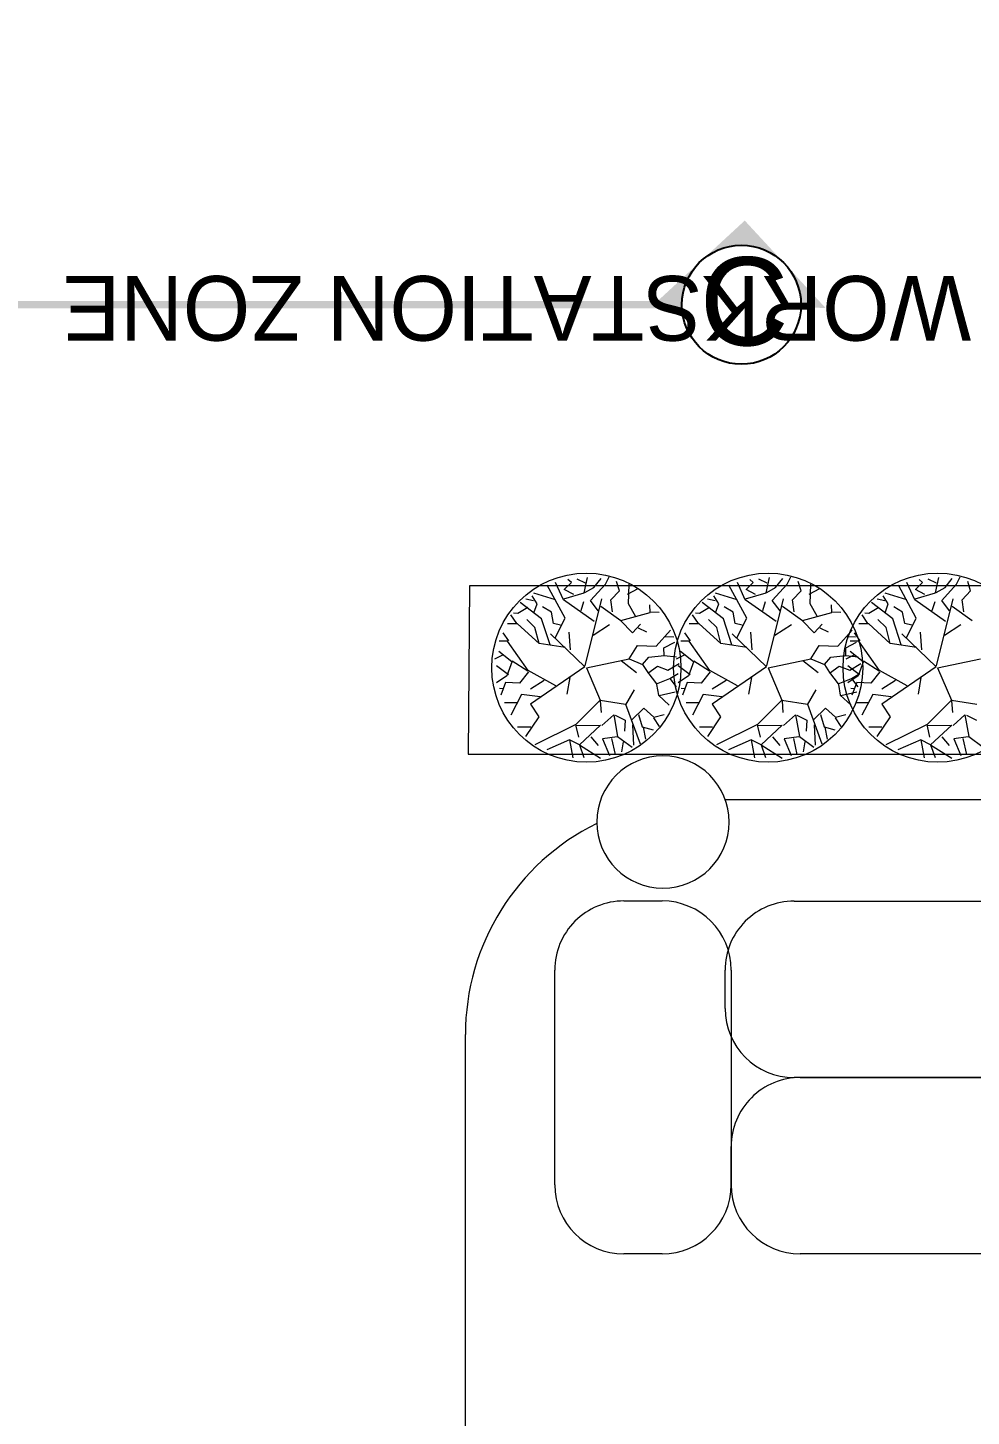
# Model space of a CAD drawing. Header units: millimetres. Extents: x -81374 to 485233, y -39075 to 157313.
# Drawn here: x 40463 to 43671, y 29620 to 34341 of the extents above; entities that cross this region are included whole.
import ezdxf
from ezdxf.enums import TextEntityAlignment as Align

# ---------------------------------------------------------------- set-up
doc = ezdxf.new("R2010")
doc.units = ezdxf.units.MM
doc.linetypes.add('baseJE-1236$0$HIDDEN', pattern=[0.375, 0.25, -0.125])
doc.layers.add('ETA-AC-BWD', color=13, linetype='Continuous')
doc.layers.add('ETA-AC-SLAB OPENING', color=3, linetype='baseJE-1236$0$HIDDEN')
doc.layers.add('G-IMPT', color=8, linetype='Continuous', lineweight=5)
doc.layers.add('ID - MODULAR', color=44, linetype='Continuous', lineweight=5)
doc.styles.add('COREWALL-KEY PLAN$0$str001', font='arial.ttf', dxfattribs={"width": 0.9, "height": 0.117188})
doc.styles.add('Herbalife_Third Floor - Furniture Layout - 210201$0$CG', font='GOTHIC.TTF')
doc.styles.get("Standard").update_dxf_attribs({"font": 'arial.ttf'})

# ---------------------------------------------------------------- blocks, each defined once
blk = doc.blocks.new('floor plan 1')
at = {"layer": 'G-IMPT', "color": 8, "ltscale": 500}
for p, q in [((16219.9, -66731.5), (16219.9, -69993.1)), ((14115.1, -69247.7, 0), (15081.2, -69247.7, 0)), ((15551.1, -69247.7, 0), (15681.1, -69247.7, 0)), ((15316.1, -69482.7, 0), (15316.1, -69612.7, 0)), ((15316.1, -70212.8, 0), (15316.1, -69482.7, 0)), ((15916.1, -69482.7, 0), (15916.1, -70212.8, 0)), ((15081.2, -69847.7, 0), (13751, -69847.7, 0)), ((13771.9, -69847.4, 0), (15102.1, -69847.4, 0)), ((15337.1, -70082.3, 0), (15337.1, -70212.4, 0)), ((15102.1, -70447.3, 0), (13771.9, -70447.3, 0)), ((15681.1, -70447.7, 0), (15551.1, -70447.7, 0)), ((15336.8, -70793.1), (12092.9, -70793.1)), ((16210.2, -70946.5), (12061.1, -70946.5)), ((14528.7, -71000.6, 0), (14516.5, -70945.2, 0)), ((14559.5, -70999.1, 0), (14535.6, -70942.3, 0)), ((14638.1, -70978.4, 0), (14566.5, -70933, 0)), ((14638.1, -70978.4, 0), (14622.7, -70934.9, 0)), ((14672, -70995.1, 0), (14660.5, -70934.2, 0)), ((15104.9, -71000.6, 0), (15092.7, -70945.2, 0)), ((15135.7, -70999.1, 0), (15111.9, -70942.3, 0)), ((15214.4, -70978.4, 0), (15142.7, -70933, 0)), ((15214.4, -70978.4, 0), (15199, -70934.9, 0)), ((15248.3, -70995.1, 0), (15236.8, -70934.2, 0)), ((15722.7, -71000.6, 0), (15710.5, -70945.2, 0)), ((15753.5, -70999.1, 0), (15729.7, -70942.3, 0)), ((15832.2, -70978.4, 0), (15760.5, -70933, 0)), ((15832.2, -70978.4, 0), (15816.8, -70934.9, 0)), ((15866.1, -70995.1, 0), (15854.6, -70934.2, 0)), ((16206.2, -71518.7), (16210.2, -70946.5)), ((14508.1, -71006.8, 0), (14459.2, -70970.5, 0)), ((14510.3, -71006.1, 0), (14559.5, -70999.1, 0)), ((14566.6, -71045.5, 0), (14638.1, -70978.4, 0)), ((14599.6, -71006.2, 0), (14574.9, -70975.8, 0)), ((14638.1, -70978.4, 0), (14672, -70995.1, 0)), ((14650, -71047.3, 0), (14790, -70978.5, 0)), ((14672, -70995.1, 0), (14749.2, -70961.3, 0)), ((14997.7, -71038.1, 0), (14990.2, -70997.5, 0)), ((15057.2, -71116.8, 0), (15007.5, -70981.4, 0)), ((15033.7, -71046, 0), (15031, -70977.2, 0)), ((15084.4, -71006.8, 0), (15035.5, -70970.5, 0)), ((15065.6, -70988.4, 0), (15071.1, -70954.5, 0)), ((15086.5, -71006.1, 0), (15135.7, -70999.1, 0)), ((15142.8, -71045.5, 0), (15214.4, -70978.4, 0)), ((15175.9, -71006.2, 0), (15151.1, -70975.8, 0)), ((15214.4, -70978.4, 0), (15248.3, -70995.1, 0)), ((15226.2, -71047.3, 0), (15366.2, -70978.5, 0)), ((15248.3, -70995.1, 0), (15325.4, -70961.3, 0)), ((15615.4, -71038.1, 0), (15608, -70997.5, 0)), ((15675, -71116.8, 0), (15625.3, -70981.4, 0)), ((15651.4, -71046, 0), (15648.8, -70977.2, 0)), ((15702.1, -71006.8, 0), (15653.2, -70970.5, 0)), ((15683.4, -70988.4, 0), (15688.8, -70954.5, 0)), ((15704.3, -71006.1, 0), (15753.5, -70999.1, 0)), ((15760.6, -71045.5, 0), (15832.2, -70978.4, 0)), ((15793.6, -71006.2, 0), (15768.9, -70975.8, 0)), ((15832.2, -70978.4, 0), (15866.1, -70995.1, 0)), ((15844, -71047.3, 0), (15984, -70978.5, 0)), ((15866.1, -70995.1, 0), (15943.2, -70961.3, 0)), ((14521.4, -71080.6, 0), (14508.1, -71006.8, 0)), ((14561.8, -71044.1, 0), (14521.4, -71080.6, 0)), ((14651.1, -71044.2, 0), (14566.6, -71045.5, 0)), ((14650.4, -71041.9, 0), (14641.5, -71004.3, 0)), ((14776.1, -71073.9, 0), (14820.8, -71006.7, 0)), ((14803.6, -71038.7, 0), (14848.2, -71038.8, 0)), ((14962.8, -71070.1, 0), (14942.9, -71041.1, 0)), ((15000.5, -71039.7, 0), (14963.9, -71029.5, 0)), ((15013.1, -71081.6, 0), (15000.5, -71039.7, 0)), ((15058.7, -71062.6, 0), (15060.8, -71024.5, 0)), ((15097.7, -71080.6, 0), (15084.4, -71006.8, 0)), ((15138, -71044.1, 0), (15097.7, -71080.6, 0)), ((15227.4, -71044.2, 0), (15142.8, -71045.5, 0)), ((15226.7, -71041.9, 0), (15217.7, -71004.3, 0)), ((15352.4, -71073.9, 0), (15397.1, -71006.7, 0)), ((15379.9, -71038.7, 0), (15424.4, -71038.8, 0)), ((15580.6, -71070.1, 0), (15560.6, -71041.1, 0)), ((15618.3, -71039.7, 0), (15581.6, -71029.5, 0)), ((15630.9, -71081.6, 0), (15618.3, -71039.7, 0)), ((15676.4, -71062.6, 0), (15678.6, -71024.5, 0)), ((15715.5, -71080.6, 0), (15702.1, -71006.8, 0)), ((15755.8, -71044.1, 0), (15715.5, -71080.6, 0)), ((15845.1, -71044.2, 0), (15760.6, -71045.5, 0)), ((15844.4, -71041.9, 0), (15835.5, -71004.3, 0)), ((15970.2, -71073.9, 0), (16014.9, -71006.7, 0)), ((15997.7, -71038.7, 0), (16042.2, -71038.8, 0)), ((14516.6, -71079.2, 0), (14482.4, -71062.6, 0)), ((14567, -71128.5, 0), (14564.1, -71089, 0)), ((14567.7, -71130.7, 0), (14650, -71047.3, 0)), ((14804.5, -71116.3, 0), (14776.1, -71073.9, 0)), ((14834.7, -71150, 0), (14871.7, -71079.9, 0)), ((14961.3, -71073, 0), (14926, -71081.2, 0)), ((14995.1, -71103.2, 0), (14961.3, -71073, 0)), ((15036.7, -71063.9, 0), (14995.1, -71103.2, 0)), ((15092.8, -71079.2, 0), (15058.7, -71062.6, 0)), ((15143.3, -71128.5, 0), (15140.3, -71089, 0)), ((15144, -71130.7, 0), (15226.2, -71047.3, 0)), ((15380.7, -71116.3, 0), (15352.4, -71073.9, 0)), ((15410.9, -71150, 0), (15447.9, -71079.9, 0)), ((15579.1, -71073, 0), (15543.8, -71081.2, 0)), ((15612.9, -71103.2, 0), (15579.1, -71073, 0)), ((15654.4, -71063.9, 0), (15612.9, -71103.2, 0)), ((15710.6, -71079.2, 0), (15676.4, -71062.6, 0)), ((15761.1, -71128.5, 0), (15758.1, -71089, 0)), ((15761.7, -71130.7, 0), (15844, -71047.3, 0)), ((15998.5, -71116.3, 0), (15970.2, -71073.9, 0)), ((16028.7, -71150, 0), (16065.7, -71079.9, 0)), ((14567.7, -71130.7, 0), (14481, -71116.8, 0)), ((14614.4, -71240.8, 0), (14567.7, -71130.7, 0)), ((14619.6, -71243.9, 0), (14804.6, -71116.4, 0)), ((14850.8, -71121.2, 0), (14893.3, -71121.5, 0)), ((14945.9, -71147.4, 0), (14908.7, -71112.9, 0)), ((15056.5, -71114.2, 0), (15027.1, -71165.8, 0)), ((15144, -71130.7, 0), (15057.2, -71116.8, 0)), ((15190.6, -71240.8, 0), (15144, -71130.7, 0)), ((15195.9, -71243.9, 0), (15380.8, -71116.4, 0)), ((15427, -71121.2, 0), (15469.6, -71121.5, 0)), ((15563.6, -71147.4, 0), (15526.5, -71112.9, 0)), ((15674.2, -71114.2, 0), (15644.9, -71165.8, 0)), ((15761.7, -71130.7, 0), (15675, -71116.8, 0)), ((15808.4, -71240.8, 0), (15761.7, -71130.7, 0)), ((15813.7, -71243.9, 0), (15998.6, -71116.4, 0)), ((16044.8, -71121.2, 0), (16087.3, -71121.5, 0)), ((14671.1, -71207.2, 0), (14680.9, -71150.5, 0)), ((14718.5, -71179.6, 0), (14812.3, -71231.7, 0)), ((14757.5, -71197.3, 0), (14804.2, -71167.3, 0)), ((14772.1, -71141.9, 0), (14834.7, -71150, 0)), ((14810.8, -71226.9, 0), (14841.6, -71187.9, 0)), ((14841.6, -71187.9, 0), (14889.1, -71190, 0)), ((14907, -71204.6, 0), (14885.2, -71176.2, 0)), ((14943, -71145.7, 0), (14889, -71159.1, 0)), ((14889.1, -71190, 0), (14905.5, -71147.5, 0)), ((14898.3, -71168.5, 0), (14910, -71170.2, 0)), ((14952.6, -71185.7, 0), (14907, -71204.6, 0)), ((14951.9, -71183.1, 0), (14945.9, -71147.4, 0)), ((14982.4, -71224.8, 0), (14952.6, -71185.7, 0)), ((15247.4, -71207.2, 0), (15257.2, -71150.5, 0)), ((15294.8, -71179.6, 0), (15388.6, -71231.7, 0)), ((15333.7, -71197.3, 0), (15380.4, -71167.3, 0)), ((15348.3, -71141.9, 0), (15410.9, -71150, 0)), ((15387.1, -71226.9, 0), (15417.9, -71187.9, 0)), ((15417.9, -71187.9, 0), (15465.3, -71190, 0)), ((15465.3, -71190, 0), (15481.8, -71147.5, 0)), ((15474.5, -71168.5, 0), (15486.2, -71170.2, 0)), ((15524.8, -71204.6, 0), (15503, -71176.2, 0)), ((15560.8, -71145.7, 0), (15506.7, -71159.1, 0)), ((15570.4, -71185.7, 0), (15524.8, -71204.6, 0)), ((15569.6, -71183.1, 0), (15563.6, -71147.4, 0)), ((15600.1, -71224.8, 0), (15570.4, -71185.7, 0)), ((15865.2, -71207.2, 0), (15875, -71150.5, 0)), ((15912.6, -71179.6, 0), (16006.3, -71231.7, 0)), ((15951.5, -71197.3, 0), (15998.2, -71167.3, 0)), ((15966.1, -71141.9, 0), (16028.7, -71150, 0)), ((16004.9, -71226.9, 0), (16035.6, -71187.9, 0)), ((16035.6, -71187.9, 0), (16083.1, -71190, 0)), ((16083.1, -71190, 0), (16099.6, -71147.5, 0)), ((16092.3, -71168.5, 0), (16104, -71170.2, 0)), ((14812.3, -71231.7, 0), (14882.6, -71331.3, 0)), ((14813.7, -71228.5, 0), (14866.7, -71263.5, 0)), ((14866.7, -71263.5, 0), (14884.8, -71212.8, 0)), ((14913.2, -71232.1, 0), (14875.1, -71254.5, 0)), ((14907, -71204.6, 0), (14878.5, -71221.3, 0)), ((14879.5, -71216.9, 0), (14919.9, -71247.6, 0)), ((14884.8, -71212.8, 0), (14920, -71188.8, 0)), ((14948.6, -71245.9, 0), (14913.2, -71232.1, 0)), ((14981.7, -71222.6, 0), (14948.6, -71245.9, 0)), ((14999.3, -71251.9, 0), (14982.4, -71224.8, 0)), ((15072.5, -71265, 0), (15020.3, -71224.4, 0)), ((15388.6, -71231.7, 0), (15458.8, -71331.3, 0)), ((15389.9, -71228.5, 0), (15442.9, -71263.5, 0)), ((15442.9, -71263.5, 0), (15461, -71212.8, 0)), ((15455.7, -71216.9, 0), (15496.2, -71247.6, 0)), ((15461, -71212.8, 0), (15496.2, -71188.8, 0)), ((15531, -71232.1, 0), (15492.9, -71254.5, 0)), ((15524.8, -71204.6, 0), (15496.2, -71221.3, 0)), ((15566.4, -71245.9, 0), (15531, -71232.1, 0)), ((15599.5, -71222.6, 0), (15566.4, -71245.9, 0)), ((15617.1, -71251.9, 0), (15600.1, -71224.8, 0)), ((15690.3, -71265, 0), (15638, -71224.4, 0)), ((16006.3, -71231.7, 0), (16076.6, -71331.3, 0)), ((16007.7, -71228.5, 0), (16060.7, -71263.5, 0)), ((16060.7, -71263.5, 0), (16078.8, -71212.8, 0)), ((16073.5, -71216.9, 0), (16113.9, -71247.6, 0)), ((16078.8, -71212.8, 0), (16114, -71188.8, 0)), ((14614.4, -71240.8, 0), (14469, -71270.4, 0)), ((14618.3, -71247.2, 0), (14562, -71474.6, 0)), ((14619.6, -71243.9, 0), (14736, -71356.4, 0)), ((14867.9, -71260.7, 0), (14911.9, -71295.6, 0)), ((14925.9, -71282.1, 0), (14884.6, -71278.2, 0)), ((14899.4, -71283.4, 0), (14926.6, -71270, 0)), ((14978, -71277.1, 0), (14925.9, -71282.1, 0)), ((14925.9, -71282.1, 0), (14927, -71308.6, 0)), ((14999.3, -71251.9, 0), (14978, -71277.1, 0)), ((15045.2, -71270.4, 0), (14999.3, -71251.9, 0)), ((15045.2, -71270.4, 0), (15016.6, -71316.4, 0)), ((15190.6, -71240.8, 0), (15045.2, -71270.4, 0)), ((15194.5, -71247.2, 0), (15138.2, -71474.6, 0)), ((15195.9, -71243.9, 0), (15312.3, -71356.4, 0)), ((15444.1, -71260.7, 0), (15488.2, -71295.6, 0)), ((15475.7, -71283.4, 0), (15502.9, -71270, 0)), ((15543.6, -71282.1, 0), (15502.4, -71278.2, 0)), ((15595.8, -71277.1, 0), (15543.6, -71282.1, 0)), ((15543.6, -71282.1, 0), (15544.8, -71308.6, 0)), ((15617.1, -71251.9, 0), (15595.8, -71277.1, 0)), ((15663, -71270.4, 0), (15617.1, -71251.9, 0)), ((15663, -71270.4, 0), (15634.4, -71316.4, 0)), ((15808.4, -71240.8, 0), (15663, -71270.4, 0)), ((15812.3, -71247.2, 0), (15756, -71474.6, 0)), ((15813.7, -71243.9, 0), (15930.1, -71356.4, 0)), ((16061.9, -71260.7, 0), (16106, -71295.6, 0)), ((16093.5, -71283.4, 0), (16120.7, -71270, 0)), ((14668.3, -71301.8, 0), (14672.8, -71362, 0)), ((14686.3, -71309.9, 0), (14775.2, -71323.2, 0)), ((14737.8, -71318.5, 0), (14766.6, -71406.4, 0)), ((14775.2, -71323.2, 0), (14848.5, -71389.6, 0)), ((14775.2, -71323.2, 0), (14789.3, -71378, 0)), ((14927, -71308.6, 0), (14890.2, -71327.5, 0)), ((14953.5, -71314.2, 0), (14905, -71368.7, 0)), ((15016.6, -71316.4, 0), (14953.5, -71314.2, 0)), ((15244.5, -71301.8, 0), (15249, -71362, 0)), ((15262.5, -71309.9, 0), (15351.4, -71323.2, 0)), ((15314.1, -71318.5, 0), (15342.8, -71406.4, 0)), ((15351.4, -71323.2, 0), (15424.7, -71389.6, 0)), ((15351.4, -71323.2, 0), (15365.5, -71378, 0)), ((15544.8, -71308.6, 0), (15508, -71327.5, 0)), ((15571.2, -71314.2, 0), (15522.7, -71368.7, 0)), ((15634.4, -71316.4, 0), (15571.2, -71314.2, 0)), ((15862.3, -71301.8, 0), (15866.8, -71362, 0)), ((15880.3, -71309.9, 0), (15969.2, -71323.2, 0)), ((15931.8, -71318.5, 0), (15960.6, -71406.4, 0)), ((15969.2, -71323.2, 0), (16042.5, -71389.6, 0)), ((15969.2, -71323.2, 0), (15983.3, -71378, 0)), ((14591.6, -71351.7, 0), (14535.3, -71387.3, 0)), ((14720.5, -71342.4, 0), (14686.8, -71408.8, 0)), ((14878.2, -71332.6, 0), (14897.4, -71359, 0)), ((14882.6, -71331.3, 0), (14911.3, -71330.8, 0)), ((14923, -71347.3, 0), (14893.5, -71345.2, 0)), ((15014.5, -71376.1, 0), (14986.1, -71363.1, 0)), ((15034, -71359.7, 0), (15007.1, -71389, 0)), ((15075.2, -71400.7, 0), (15034, -71359.7, 0)), ((15167.8, -71351.7, 0), (15111.6, -71387.3, 0)), ((15296.8, -71342.4, 0), (15263, -71408.8, 0)), ((15454.5, -71332.6, 0), (15473.6, -71359, 0)), ((15458.8, -71331.3, 0), (15487.5, -71330.8, 0)), ((15540.8, -71347.3, 0), (15511.3, -71345.2, 0)), ((15632.3, -71376.1, 0), (15603.9, -71363.1, 0)), ((15651.8, -71359.7, 0), (15624.9, -71389, 0)), ((15693, -71400.7, 0), (15651.8, -71359.7, 0)), ((15785.6, -71351.7, 0), (15729.4, -71387.3, 0)), ((15914.5, -71342.4, 0), (15880.8, -71408.8, 0)), ((16072.2, -71332.6, 0), (16091.4, -71359, 0)), ((16076.6, -71331.3, 0), (16105.3, -71330.8, 0)), ((14565.5, -71450.5, 0), (14497.1, -71401.3, 0)), ((14587.5, -71398.2, 0), (14692.3, -71471.5, 0)), ((14686.8, -71408.8, 0), (14747.5, -71521.8, 0)), ((14702.2, -71385.4, 0), (14726.4, -71391.6, 0)), ((14726.4, -71391.6, 0), (14733.5, -71429.8, 0)), ((14766.6, -71406.4, 0), (14839, -71462.1, 0)), ((14789.3, -71378, 0), (14817.3, -71404.6, 0)), ((14848.5, -71389.6, 0), (14882.3, -71390.4, 0)), ((14851.4, -71391.6, 0), (14871.2, -71420.3, 0)), ((15073.3, -71401.3, 0), (14974.2, -71428.6, 0)), ((15024.1, -71416.1, 0), (15047.7, -71457.4, 0)), ((15141.7, -71450.5, 0), (15073.3, -71401.3, 0)), ((15163.8, -71398.2, 0), (15268.6, -71471.5, 0)), ((15263, -71408.8, 0), (15323.8, -71521.8, 0)), ((15278.4, -71385.4, 0), (15302.7, -71391.6, 0)), ((15302.7, -71391.6, 0), (15309.7, -71429.8, 0)), ((15342.8, -71406.4, 0), (15415.2, -71462.1, 0)), ((15365.5, -71378, 0), (15393.6, -71404.6, 0)), ((15424.7, -71389.6, 0), (15458.6, -71390.4, 0)), ((15427.7, -71391.6, 0), (15447.5, -71420.3, 0)), ((15691.1, -71401.3, 0), (15592, -71428.6, 0)), ((15641.9, -71416.1, 0), (15665.5, -71457.4, 0)), ((15759.5, -71450.5, 0), (15691.1, -71401.3, 0)), ((15781.6, -71398.2, 0), (15886.4, -71471.5, 0)), ((15880.8, -71408.8, 0), (15941.5, -71521.8, 0)), ((15896.2, -71385.4, 0), (15920.5, -71391.6, 0)), ((15920.5, -71391.6, 0), (15927.5, -71429.8, 0)), ((15960.6, -71406.4, 0), (16033, -71462.1, 0)), ((15983.3, -71378, 0), (16011.3, -71404.6, 0)), ((16042.5, -71389.6, 0), (16076.3, -71390.4, 0)), ((16045.4, -71391.6, 0), (16065.2, -71420.3, 0)), ((14531.4, -71471.3, 0), (14502.4, -71501.6, 0)), ((14525.8, -71430.2, 0), (14531.4, -71471.3, 0)), ((14600.2, -71469.8, 0), (14549.8, -71524.9, 0)), ((14573.9, -71434.5, 0), (14600.2, -71469.8, 0)), ((14632.4, -71435.7, 0), (14623.3, -71465.3, 0)), ((14733.5, -71429.8, 0), (14763.2, -71447.4, 0)), ((14793, -71427.8, 0), (14782, -71458, 0)), ((14782, -71458, 0), (14799, -71485.1, 0)), ((14793.8, -71467.9, 0), (14820.3, -71473.4, 0)), ((14814, -71445.6, 0), (14847.8, -71424.8, 0)), ((14847.8, -71424.8, 0), (14861.7, -71426, 0)), ((14974.9, -71430.8, 0), (14943.3, -71429.7, 0)), ((14974.2, -71428.6, 0), (14975.3, -71454.8, 0)), ((15047.7, -71457.4, 0), (15045.6, -71524.9, 0)), ((15107.6, -71471.3, 0), (15078.6, -71501.6, 0)), ((15102, -71430.2, 0), (15107.6, -71471.3, 0)), ((15176.4, -71469.8, 0), (15126, -71524.9, 0)), ((15150.2, -71434.5, 0), (15176.4, -71469.8, 0)), ((15208.6, -71435.7, 0), (15199.5, -71465.3, 0)), ((15309.7, -71429.8, 0), (15339.5, -71447.4, 0)), ((15369.3, -71427.8, 0), (15358.3, -71458, 0)), ((15358.3, -71458, 0), (15375.2, -71485.1, 0)), ((15370.1, -71467.9, 0), (15396.5, -71473.4, 0)), ((15390.2, -71445.6, 0), (15424.1, -71424.8, 0)), ((15424.1, -71424.8, 0), (15438, -71426, 0)), ((15592.7, -71430.8, 0), (15561.1, -71429.7, 0)), ((15592, -71428.6, 0), (15593.1, -71454.8, 0)), ((15665.5, -71457.4, 0), (15663.3, -71524.9, 0)), ((15725.4, -71471.3, 0), (15696.4, -71501.6, 0)), ((15719.8, -71430.2, 0), (15725.4, -71471.3, 0)), ((15794.2, -71469.8, 0), (15743.8, -71524.9, 0)), ((15768, -71434.5, 0), (15794.2, -71469.8, 0)), ((15826.4, -71435.7, 0), (15817.3, -71465.3, 0)), ((15927.5, -71429.8, 0), (15957.2, -71447.4, 0)), ((15987, -71427.8, 0), (15976.1, -71458, 0)), ((15976.1, -71458, 0), (15993, -71485.1, 0)), ((15987.9, -71467.9, 0), (16014.3, -71473.4, 0)), ((16008, -71445.6, 0), (16041.9, -71424.8, 0)), ((16041.9, -71424.8, 0), (16055.8, -71426, 0)), ((14502.4, -71501.6, 0), (14512, -71533.7, 0)), ((14588.7, -71513.2, 0), (14564.5, -71544.5, 0)), ((14619.2, -71495.9, 0), (14588.7, -71513.2, 0)), ((14621.4, -71495.2, 0), (14610.1, -71547.1, 0)), ((14690.9, -71474.4, 0), (14621.4, -71495.2, 0)), ((14657.5, -71490.1, 0), (14689.4, -71507, 0)), ((14689.4, -71507, 0), (14665.3, -71530.5, 0)), ((14692.3, -71471.5, 0), (14718.9, -71530.4, 0)), ((14719.2, -71471.6, 0), (14793, -71494.7, 0)), ((15051, -71491.1, 0), (15014.3, -71510.2, 0)), ((15078.6, -71501.6, 0), (15088.3, -71533.7, 0)), ((15165, -71513.2, 0), (15140.7, -71544.5, 0)), ((15195.4, -71495.9, 0), (15165, -71513.2, 0)), ((15197.6, -71495.2, 0), (15186.3, -71547.1, 0)), ((15267.1, -71474.4, 0), (15197.6, -71495.2, 0)), ((15233.8, -71490.1, 0), (15265.7, -71507, 0)), ((15265.7, -71507, 0), (15241.5, -71530.5, 0)), ((15268.6, -71471.5, 0), (15295.1, -71530.4, 0)), ((15295.4, -71471.6, 0), (15369.3, -71494.7, 0)), ((15668.8, -71491.1, 0), (15632.1, -71510.2, 0)), ((15696.4, -71501.6, 0), (15706.1, -71533.7, 0)), ((15782.7, -71513.2, 0), (15758.5, -71544.5, 0)), ((15813.2, -71495.9, 0), (15782.7, -71513.2, 0)), ((15815.4, -71495.2, 0), (15804.1, -71547.1, 0)), ((15884.9, -71474.4, 0), (15815.4, -71495.2, 0)), ((15851.5, -71490.1, 0), (15883.5, -71507, 0)), ((15883.5, -71507, 0), (15859.3, -71530.5, 0)), ((15886.4, -71471.5, 0), (15912.9, -71530.4, 0)), ((15913.2, -71471.6, 0), (15987.1, -71494.7, 0)), ((12057.2, -71518.7), (16206.2, -71518.7)), ((14549.8, -71524.9, 0), (14537.3, -71550.2, 0)), ((14617.8, -71528.5, 0), (14646.2, -71541.6, 0)), ((14665.3, -71530.5, 0), (14677.1, -71540.4, 0)), ((15126, -71524.9, 0), (15113.6, -71550.2, 0)), ((15194, -71528.5, 0), (15222.4, -71541.6, 0)), ((15241.5, -71530.5, 0), (15253.3, -71540.4, 0)), ((15743.8, -71524.9, 0), (15731.3, -71550.2, 0)), ((15811.8, -71528.5, 0), (15840.2, -71541.6, 0)), ((15859.3, -71530.5, 0), (15871.1, -71540.4, 0))]:
    blk.add_line(p, q, dxfattribs=at)
for centre in [(14614.4, -71240.8, 0), (15190.6, -71240.8, 0), (15808.4, -71240.8, 0)]:
    blk.add_circle(centre, 321.5, dxfattribs=at)
for centre, radius, start, end in [((15081.2, -69482.7, 0), 234.9, 0, 90), ((15551.1, -69482.7, 0), 235, 90, 180), ((15681.1, -69482.7, 0), 235, 0, 90), ((15081.2, -69612.7, 0), 235, 270, 0), ((15102.1, -70082.3, 0), 234.9, 0, 90), ((15419.9, -69993.1), 800, 296.2143, 0), ((15102.1, -70212.4, 0), 235, 270, 0), ((15551.1, -70212.8, 0), 235, 180, 270), ((15681.1, -70212.8, 0), 234.9, 270, 0), ((15548.3, -70716.1, 0), 225, 0, 180), ((15548.3, -70716.1, 0), 225, 180, 0)]:
    blk.add_arc(centre, radius, start, end, dxfattribs=at)
at = {"layer": 'ID - MODULAR', "color": 8, "ltscale": 500}
blk.add_arc((11420.4, -71220.8), 9842.1, 158.92407, 26.97429, dxfattribs=at)
at = {"layer": 'G-IMPT', "color": 8, "ltscale": 500, "style": 'Herbalife_Third Floor - Furniture Layout - 210201$0$CG'}
blk.add_text('WORKSTATION ZONE', height=220, dxfattribs=at).set_placement((14500.1, -72572.7))
at = {"layer": 'G-IMPT', "color": 8, "ltscale": 500}
for rotation, p in [(359.9992, (39680.6, -4989.6, 0)), (359.9992, (35886.7, -10139.3, 0)), (270.0008, (28873.3, -20643.5, 0)), (359.9992, (11975.3, -26935.4, 0)), (359.9992, (15267.6, -26935.4, 0)), (359.9992, (26686.3, -26987.7, 0)), (270.0008, (15861.1, -28615, 0)), (89.9992, (23697.8, -33300.6, 0)), (89.9992, (23597.9, -35337.7, 0)), (89.9992, (23597.9, -37388.3, 0)), (359.9992, (13750.4, -37781.5, 0)), (89.9992, (23697.8, -40746.8, 0)), (89.9992, (23597.8, -44302.5, 0)), (89.9992, (23597.8, -46399.1, 0)), (89.9992, (23697.8, -48339.8, 0)), (89.9992, (23697.8, -54280, 0)), (359.9992, (27418.1, -55702.4, 0)), (89.9992, (9671.9, -65856.5, 0)), (359.9992, (4684.1, -67403.4, 0)), (359.9992, (8737.2, -67403.4, 0))]:
    blk.add_attdef('PARTITIONTYPE', text='', height=200, rotation=rotation, dxfattribs=at).set_placement(p, align=Align.MIDDLE_CENTER)

msp = doc.modelspace()

# ---------------------------------------------------------------- hatches: boundary and pattern name
at = {"layer": 'ETA-AC-BWD'}
msp.add_hatch(color=7, dxfattribs=at).paths.add_polyline_path([(42897.4, 33601.7, 0.414229), (42687.1, 33407.3), (42603.2, 33410.7), (42900.7, 33685.6), (43175.7, 33388.1), (43091.8, 33391.4, 0.414229)])

# ---------------------------------------------------------------- linework, layer by layer
at = {"layer": 'ETA-AC-BWD', "color": 7}
msp.add_circle((42889.4, 33399.4, -11), 202.5, dxfattribs=at)
at = {"layer": 'ETA-AC-SLAB OPENING', "color": 7, "ltscale": 8, "const_width": 25}
msp.add_lwpolyline([(42686.9, 33399.4), (27299.9, 33399.4)], dxfattribs=at)

# ---------------------------------------------------------------- block references
at = {"linetype": 'Continuous', "rotation": 180}
msp.add_blockref('floor plan 1', (58170.8, -39075.4), dxfattribs=at)

# ---------------------------------------------------------------- texts
at = {"layer": 'ETA-AC-BWD', "color": 7, "style": 'COREWALL-KEY PLAN$0$str001'}
msp.add_attdef('C', text='', height=300, dxfattribs=at).set_placement((42898.5, 33411.1, -11), align=Align.MIDDLE_CENTER)

doc.saveas('drawing.dxf')
